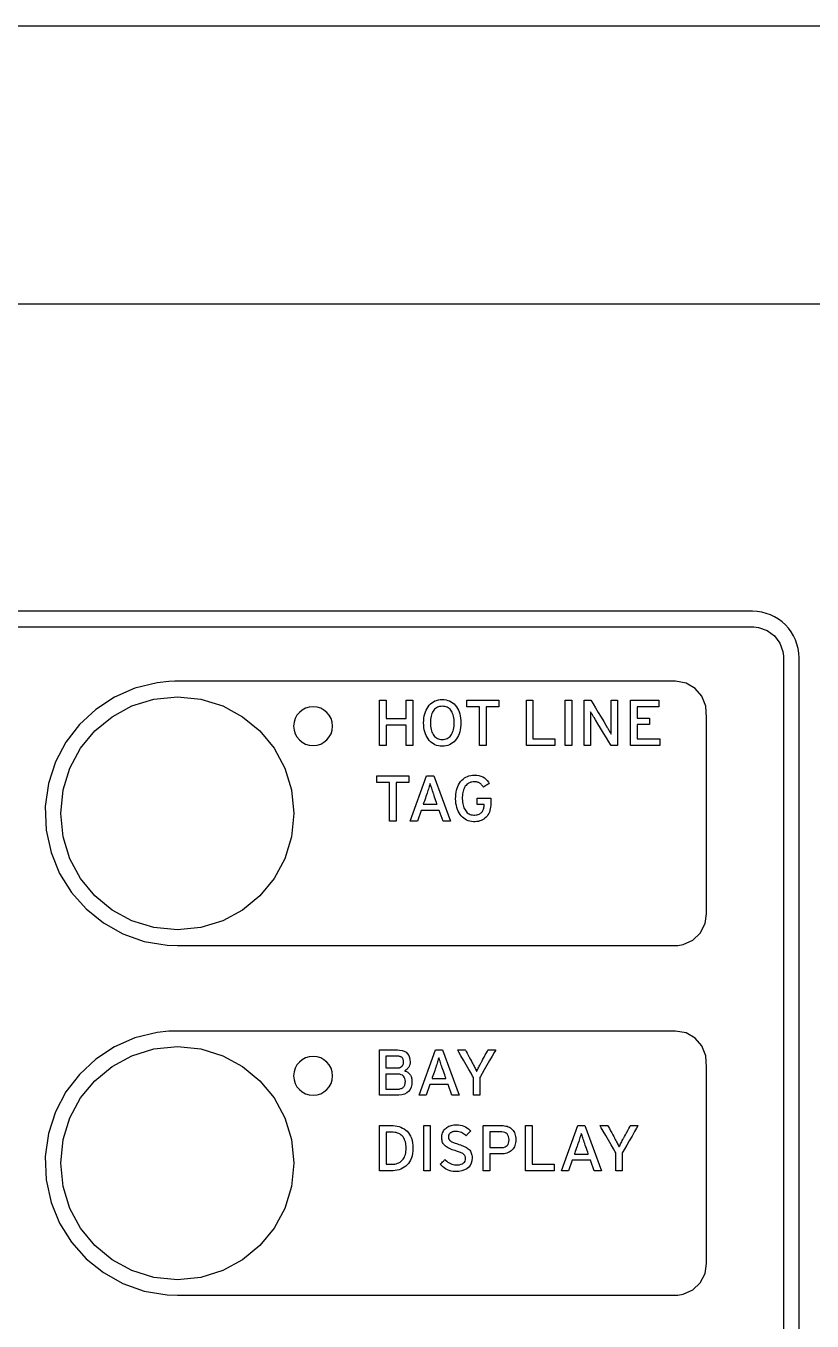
# Model space of a CAD drawing. Extents: x 1 to 47.7, y 0.2 to 33.4.
# Drawn here: x 16.41 to 18.432, y 12.667 to 16 of the extents above; entities that cross this region are included whole.
import ezdxf

# ---------------------------------------------------------------- set-up
doc = ezdxf.new("R2010")
doc.units = 0
doc.header["$MEASUREMENT"] = 0
for name, color, linetype in [('3_1__HORIZONTAL_RACK__H', 7, 'CONTINUOUS'), ('3_2__HORIZONTAL_PANEL__3', 7, 'CONTINUOUS'), ('6_0____DWG', 7, 'CONTINUOUS')]:
    doc.layers.add(name, color=color, linetype=linetype)

msp = doc.modelspace()

# ---------------------------------------------------------------- linework, layer by layer
at = {"layer": '3_1__HORIZONTAL_RACK__H'}
msp.add_lwpolyline([(18.4957, 15.2836), (18.4241, 15.2836), (18.3517, 15.2836), (18.2784, 15.2836), (18.2043, 15.2836), (18.1294, 15.2836), (18.0537, 15.2836), (17.9772, 15.2836), (17.8999, 15.2836), (17.8219, 15.2836), (17.7431, 15.2836), (17.6635, 15.2836), (17.5832, 15.2836), (17.5022, 15.2836), (17.4205, 15.2836), (17.3381, 15.2836), (17.255, 15.2836), (17.1713, 15.2836), (17.0869, 15.2836), (17.0018, 15.2836), (16.9161, 15.2836), (16.8298, 15.2836), (16.7429, 15.2836), (16.6554, 15.2836), (16.5673, 15.2836), (16.4786, 15.2836), (16.3894, 15.2836)], dxfattribs=at)
at = {"layer": '3_2__HORIZONTAL_PANEL__3'}
msp.add_lwpolyline([(16.3143, 16), (16.4182, 16), (16.5216, 16), (16.6244, 16), (16.7266, 16), (16.8283, 16), (16.9293, 16), (17.0298, 16), (17.1296, 16), (17.2288, 16), (17.3273, 16), (17.4252, 16), (17.5223, 16), (17.6188, 16), (17.7146, 16), (17.8096, 16), (17.9039, 16), (17.9974, 16), (18.0902, 16), (18.1822, 16), (18.2734, 16), (18.3638, 16), (18.4534, 16)], dxfattribs=at)
at = {"layer": '6_0____DWG'}
for points in [[(18.3981, 12.6361), (18.3981, 12.7988), (18.3981, 12.9602), (18.3981, 13.04), (18.3981, 13.119), (18.3981, 13.1971), (18.3981, 13.2741), (18.3981, 13.3498), (18.3981, 13.4241), (18.3981, 13.4967), (18.3981, 13.5677), (18.3981, 13.6367), (18.3981, 13.7036), (18.3981, 13.7683), (18.3981, 13.8307), (18.3981, 13.8904), (18.3981, 13.9475), (18.3981, 14.0018), (18.3981, 14.0277), (18.3981, 14.0529), (18.3981, 14.0774), (18.3981, 14.101), (18.3981, 14.1237), (18.3981, 14.1456), (18.3981, 14.1667), (18.3981, 14.1868), (18.3981, 14.206), (18.3981, 14.2243), (18.3981, 14.2417), (18.3981, 14.258), (18.3981, 14.2734), (18.3981, 14.2877), (18.3981, 14.3011), (18.3981, 14.3133), (18.3981, 14.3245), (18.3981, 14.3346), (18.3981, 14.3436), (18.3981, 14.3515), (18.3981, 14.3582), (18.3981, 14.3637), (18.3981, 14.368), (18.3981, 14.3711), (18.3981, 14.373), (18.3981, 14.3736), (18.3975, 14.3859), (18.3957, 14.3978), (18.3927, 14.4093), (18.3887, 14.4203), (18.3836, 14.4308), (18.3776, 14.4407), (18.3707, 14.4499), (18.3629, 14.4585), (18.3544, 14.4662), (18.3451, 14.4731), (18.3353, 14.4792), (18.3248, 14.4842), (18.3137, 14.4883), (18.3023, 14.4912), (18.2904, 14.493), (18.2781, 14.4937), (18.2781, 14.4937), (18.2775, 14.4937), (18.2759, 14.4937), (18.2731, 14.4937), (18.2692, 14.4937), (18.2643, 14.4937), (18.2583, 14.4937), (18.2512, 14.4937), (18.243, 14.4937), (18.2338, 14.4937), (18.2236, 14.4937), (18.2123, 14.4937), (18.2, 14.4937), (18.1867, 14.4937), (18.1724, 14.4937), (18.1571, 14.4937), (18.1408, 14.4937), (18.1235, 14.4937), (18.1052, 14.4937), (18.086, 14.4937), (18.0658, 14.4937), (18.0447, 14.4937), (18.0227, 14.4937), (17.9997, 14.4937), (17.9758, 14.4937), (17.951, 14.4937), (17.9253, 14.4937), (17.8987, 14.4937), (17.8712, 14.4937), (17.8428, 14.4937), (17.8136, 14.4937), (17.7835, 14.4937), (17.7526, 14.4937), (17.7208, 14.4937), (17.6882, 14.4937), (17.6548, 14.4937), (17.6206, 14.4937), (17.5855, 14.4937), (17.5497, 14.4937), (17.5131, 14.4937), (17.4757, 14.4937), (17.4375, 14.4937), (17.3985, 14.4937), (17.3184, 14.4937), (17.2354, 14.4937), (17.1495, 14.4937), (17.0607, 14.4937), (16.9693, 14.4937), (16.8752, 14.4937), (16.7785, 14.4937), (16.6792, 14.4937), (16.5776, 14.4937), (16.4735, 14.4937), (16.3672, 14.4937)], [(16.1381, 14.4537), (16.6863, 14.4537), (16.9531, 14.4537), (17.0826, 14.4537), (17.2087, 14.4537), (17.3307, 14.4537), (17.4481, 14.4537), (17.5603, 14.4537), (17.6666, 14.4537), (17.7665, 14.4537), (17.8593, 14.4537), (17.9444, 14.4537), (18.0213, 14.4537), (18.0893, 14.4537), (18.1198, 14.4537), (18.1479, 14.4537), (18.1734, 14.4537), (18.1964, 14.4537), (18.2166, 14.4537), (18.2342, 14.4537), (18.2489, 14.4537), (18.2607, 14.4537), (18.2695, 14.4537), (18.2753, 14.4537), (18.2822, 14.4536), (18.2942, 14.452), (18.3162, 14.444), (18.3346, 14.4302), (18.3484, 14.4118), (18.3565, 14.3898), (18.358, 14.3778), (18.3581, 14.3711), (18.3581, 14.366), (18.3581, 14.3582), (18.3581, 14.3477), (18.3581, 14.3346), (18.3581, 14.3191), (18.3581, 14.3011), (18.3581, 14.258), (18.3581, 14.206), (18.3581, 14.1456), (18.3581, 14.0774), (18.3581, 14.0018), (18.3581, 13.9193), (18.3581, 13.8307), (18.3581, 13.7363), (18.3581, 13.6367), (18.3581, 13.5324), (18.3581, 13.4241), (18.3581, 13.3121), (18.3581, 13.1971), (18.3581, 12.9602), (18.3581, 12.4734)], [(17.3881, 14.1481), (17.3881, 14.2005), (17.336, 14.2005), (17.336, 14.1481), (17.3191, 14.1481), (17.3191, 14.2648), (17.336, 14.2648), (17.336, 14.2175), (17.3881, 14.2175), (17.3881, 14.2648), (17.405, 14.2648), (17.405, 14.1481), (17.3881, 14.1481)], [(17.5934, 14.2477), (17.5934, 14.1481), (17.5765, 14.1481), (17.5765, 14.2477), (17.5436, 14.2477), (17.5436, 14.2648), (17.6264, 14.2648), (17.6264, 14.2477), (17.5934, 14.2477)], [(17.6969, 14.1481), (17.6969, 14.2648), (17.7138, 14.2648), (17.7138, 14.1652), (17.7702, 14.1652), (17.7702, 14.1481), (17.6969, 14.1481)], [(17.7968, 14.1481), (17.7968, 14.2648), (17.8137, 14.2648), (17.8137, 14.1481), (17.7968, 14.1481)], [(17.9645, 14.1481), (17.9645, 14.2648), (18.0373, 14.2648), (18.0373, 14.2478), (17.9814, 14.2478), (17.9814, 14.2189), (18.0138, 14.2189), (18.0138, 14.2019), (17.9814, 14.2019), (17.9814, 14.1651), (18.0397, 14.1651), (18.0397, 14.1481), (17.9645, 14.1481)], [(17.3618, 14.0532), (17.3618, 13.9537), (17.3449, 13.9537), (17.3449, 14.0532), (17.312, 14.0532), (17.312, 14.0703), (17.3948, 14.0703), (17.3948, 14.0532), (17.3618, 14.0532)], [(17.4827, 13.9537), (17.4729, 13.9814), (17.4262, 13.9814), (17.4165, 13.9537), (17.3984, 13.9537), (17.4404, 14.0703), (17.4589, 14.0703), (17.5014, 13.9537), (17.4827, 13.9537)], [(17.5052, 13.2482), (17.4954, 13.2758), (17.4487, 13.2758), (17.439, 13.2482), (17.4208, 13.2482), (17.4628, 13.3648), (17.4814, 13.3648), (17.5239, 13.2482), (17.5052, 13.2482)], [(17.433, 13.0537), (17.433, 13.1703), (17.4499, 13.1703), (17.4499, 13.0537), (17.433, 13.0537)], [(17.6949, 13.0537), (17.6949, 13.1703), (17.7118, 13.1703), (17.7118, 13.0708), (17.7681, 13.0708), (17.7681, 13.0537), (17.6949, 13.0537)], [(17.8714, 13.0537), (17.8616, 13.0814), (17.8149, 13.0814), (17.8052, 13.0537), (17.7871, 13.0537), (17.829, 13.1703), (17.8476, 13.1703), (17.8901, 13.0537), (17.8714, 13.0537)]]:
    msp.add_lwpolyline(points, dxfattribs=at)
for points in [[(18.0801, 14.3136), (18.069, 14.3136), (18.0375, 14.3136), (17.988, 14.3136), (17.9231, 14.3136), (17.8452, 14.3136), (17.7569, 14.3136), (17.5592, 14.3136), (17.3499, 14.3136), (17.1493, 14.3136), (17.0585, 14.3136), (16.9774, 14.3136), (16.9085, 14.3136), (16.8544, 14.3136), (16.8174, 14.3136), (16.8002, 14.3136), (16.7927, 14.3135), (16.7775, 14.3129), (16.7476, 14.3096), (16.6904, 14.2957), (16.6374, 14.2725), (16.5895, 14.2409), (16.5477, 14.202), (16.5129, 14.1567), (16.486, 14.1058), (16.468, 14.0502), (16.4597, 13.991), (16.462, 13.9303), (16.4746, 13.8726), (16.4965, 13.8189), (16.5269, 13.7703), (16.5648, 13.7276), (16.6093, 13.6917), (16.6595, 13.6637), (16.7144, 13.6443), (16.7732, 13.6346), (16.7995, 13.6336), (16.8137, 13.6336), (16.848, 13.6336), (16.8998, 13.6336), (16.9668, 13.6336), (17.0463, 13.6336), (17.1358, 13.6336), (17.2329, 13.6336), (17.4397, 13.6336), (17.6465, 13.6336), (17.7436, 13.6336), (17.8332, 13.6336), (17.9127, 13.6336), (17.9796, 13.6336), (18.0315, 13.6336), (18.0657, 13.6336), (18.0799, 13.6336), (18.0863, 13.6338), (18.1001, 13.6361), (18.1248, 13.6472), (18.1442, 13.6657), (18.1565, 13.6898), (18.1601, 13.7151), (18.1601, 13.7244), (18.1601, 13.7415), (18.1601, 13.7948), (18.1601, 13.8668), (18.1601, 13.9492), (18.1601, 14.113), (18.1601, 14.1779), (18.1601, 14.2207), (18.1585, 14.2497), (18.1485, 14.275), (18.131, 14.2953), (18.1076, 14.3087), (18.0801, 14.3136)], [(16.7993, 13.6735), (16.7389, 13.6796), (16.6825, 13.6971), (16.6316, 13.7248), (16.5872, 13.7614), (16.5505, 13.8058), (16.5229, 13.8567), (16.5054, 13.9131), (16.4993, 13.9735), (16.5054, 14.034), (16.5229, 14.0903), (16.5505, 14.1413), (16.5872, 14.1857), (16.6316, 14.2223), (16.6825, 14.25), (16.7389, 14.2674), (16.7993, 14.2735), (16.8598, 14.2674), (16.9161, 14.25), (16.967, 14.2223), (17.0114, 14.1857), (17.048, 14.1413), (17.0757, 14.0903), (17.0932, 14.034), (17.0993, 13.9735), (17.0932, 13.9131), (17.0757, 13.8567), (17.048, 13.8058), (17.0114, 13.7614), (16.967, 13.7248), (16.9161, 13.6971), (16.8598, 13.6796)], [(17.5284, 14.2065), (17.5282, 14.2003), (17.5277, 14.1944), (17.5268, 14.1888), (17.5255, 14.1835), (17.5239, 14.1784), (17.522, 14.1737), (17.5197, 14.1693), (17.5171, 14.1652), (17.5141, 14.1614), (17.5108, 14.1579), (17.5073, 14.1549), (17.5035, 14.1523), (17.4994, 14.1502), (17.4951, 14.1486), (17.4905, 14.1474), (17.4856, 14.1466), (17.4805, 14.1463), (17.4754, 14.1466), (17.4706, 14.1474), (17.4661, 14.1486), (17.4618, 14.1502), (17.4578, 14.1523), (17.454, 14.1549), (17.4505, 14.1579), (17.4473, 14.1614), (17.4443, 14.1652), (17.4417, 14.1693), (17.4393, 14.1737), (17.4373, 14.1784), (17.4357, 14.1835), (17.4344, 14.1888), (17.4335, 14.1944), (17.433, 14.2003), (17.4327, 14.2065), (17.433, 14.2127), (17.4335, 14.2186), (17.4344, 14.2242), (17.4357, 14.2296), (17.4373, 14.2346), (17.4393, 14.2394), (17.4417, 14.2438), (17.4443, 14.248), (17.4473, 14.2518), (17.4505, 14.2552), (17.454, 14.2582), (17.4578, 14.2607), (17.4618, 14.2628), (17.4661, 14.2644), (17.4706, 14.2656), (17.4754, 14.2663), (17.4805, 14.2666), (17.4856, 14.2663), (17.4905, 14.2656), (17.4951, 14.2644), (17.4994, 14.2628), (17.5035, 14.2607), (17.5073, 14.2582), (17.5108, 14.2552), (17.5141, 14.2518), (17.5171, 14.248), (17.5197, 14.2438), (17.522, 14.2394), (17.5239, 14.2346), (17.5255, 14.2296), (17.5268, 14.2242), (17.5277, 14.2186), (17.5282, 14.2127)], [(17.1484, 14.1482), (17.1585, 14.1492), (17.1679, 14.1521), (17.1764, 14.1567), (17.1838, 14.1628), (17.1899, 14.1702), (17.1945, 14.1787), (17.1974, 14.1881), (17.1984, 14.1982), (17.1974, 14.2082), (17.1945, 14.2176), (17.1899, 14.2261), (17.1838, 14.2335), (17.1764, 14.2396), (17.1679, 14.2442), (17.1585, 14.2471), (17.1484, 14.2481), (17.1384, 14.2471), (17.129, 14.2442), (17.1205, 14.2396), (17.1131, 14.2335), (17.107, 14.2261), (17.1023, 14.2176), (17.0994, 14.2082), (17.0984, 14.1982), (17.0994, 14.1881), (17.1023, 14.1787), (17.107, 14.1702), (17.1131, 14.1628), (17.1205, 14.1567), (17.129, 14.1521), (17.1384, 14.1492)], [(17.5112, 14.2065), (17.5111, 14.2111), (17.5108, 14.2154), (17.5102, 14.2195), (17.5095, 14.2234), (17.5085, 14.227), (17.5073, 14.2304), (17.5059, 14.2336), (17.5043, 14.2365), (17.5025, 14.2392), (17.5005, 14.2415), (17.4982, 14.2435), (17.4958, 14.2452), (17.4931, 14.2466), (17.4903, 14.2477), (17.4872, 14.2485), (17.484, 14.249), (17.4805, 14.2492), (17.4771, 14.249), (17.4739, 14.2485), (17.4709, 14.2477), (17.4681, 14.2466), (17.4655, 14.2452), (17.4631, 14.2435), (17.4608, 14.2415), (17.4588, 14.2392), (17.457, 14.2365), (17.4553, 14.2336), (17.4539, 14.2304), (17.4527, 14.227), (17.4517, 14.2234), (17.4509, 14.2195), (17.4504, 14.2154), (17.4501, 14.2111), (17.45, 14.2065), (17.4501, 14.202), (17.4504, 14.1977), (17.4509, 14.1936), (17.4517, 14.1898), (17.4527, 14.1862), (17.4539, 14.1828), (17.4553, 14.1797), (17.457, 14.1768), (17.4588, 14.1741), (17.4608, 14.1716), (17.4631, 14.1695), (17.4655, 14.1677), (17.4681, 14.1663), (17.4709, 14.1651), (17.4739, 14.1643), (17.4771, 14.1638), (17.4805, 14.1637), (17.484, 14.1638), (17.4872, 14.1643), (17.4903, 14.1651), (17.4931, 14.1663), (17.4958, 14.1677), (17.4982, 14.1695), (17.5005, 14.1716), (17.5025, 14.1741), (17.5043, 14.1768), (17.5059, 14.1797), (17.5073, 14.1828), (17.5085, 14.1862), (17.5095, 14.1898), (17.5102, 14.1936), (17.5108, 14.1977), (17.5111, 14.202)], [(17.9152, 14.1481), (17.9136, 14.1508), (17.9092, 14.1579), (17.9029, 14.1682), (17.8955, 14.1802), (17.8878, 14.1927), (17.8806, 14.2044), (17.8747, 14.2139), (17.8711, 14.2199), (17.8699, 14.2218), (17.8688, 14.2236), (17.8677, 14.2254), (17.8667, 14.2271), (17.8657, 14.2288), (17.8648, 14.2304), (17.8638, 14.232), (17.863, 14.2335), (17.8621, 14.235), (17.8617, 14.234), (17.8618, 14.2312), (17.8618, 14.2283), (17.8618, 14.2254), (17.8618, 14.2223), (17.8618, 14.2191), (17.8618, 14.2159), (17.8619, 14.2125), (17.8619, 14.2091), (17.8619, 14.207), (17.8619, 14.2015), (17.8619, 14.1934), (17.8619, 14.1835), (17.8619, 14.1732), (17.8619, 14.1634), (17.8619, 14.1552), (17.8619, 14.1498), (17.8619, 14.1481), (17.8611, 14.1481), (17.8594, 14.1481), (17.857, 14.1481), (17.8543, 14.1481), (17.8515, 14.1481), (17.8489, 14.1481), (17.8469, 14.1481), (17.8457, 14.1481), (17.8455, 14.149), (17.8455, 14.1565), (17.8455, 14.1703), (17.8455, 14.1881), (17.8455, 14.2079), (17.8455, 14.2275), (17.8455, 14.2449), (17.8455, 14.2579), (17.8455, 14.2644), (17.8458, 14.2648), (17.8472, 14.2648), (17.8495, 14.2648), (17.8522, 14.2648), (17.8552, 14.2648), (17.858, 14.2648), (17.8604, 14.2648), (17.8621, 14.2648), (17.8628, 14.2648), (17.8643, 14.2622), (17.8685, 14.2552), (17.8745, 14.2453), (17.8816, 14.2335), (17.8889, 14.2213), (17.8958, 14.21), (17.9014, 14.2008), (17.9049, 14.1949), (17.9061, 14.1929), (17.9073, 14.1908), (17.9085, 14.1887), (17.9097, 14.1867), (17.9108, 14.1847), (17.9119, 14.1829), (17.9129, 14.1811), (17.9138, 14.1794), (17.9147, 14.1777), (17.9151, 14.1787), (17.915, 14.1815), (17.915, 14.1845), (17.915, 14.1876), (17.9149, 14.1907), (17.9149, 14.1939), (17.9149, 14.1972), (17.9149, 14.2006), (17.9149, 14.2041), (17.9149, 14.2062), (17.9149, 14.2116), (17.9149, 14.2197), (17.9149, 14.2295), (17.9149, 14.2398), (17.9149, 14.2496), (17.9149, 14.2577), (17.9149, 14.2631), (17.9149, 14.2648), (17.9157, 14.2648), (17.9174, 14.2648), (17.9198, 14.2648), (17.9225, 14.2648), (17.9253, 14.2648), (17.9279, 14.2648), (17.9299, 14.2648), (17.9311, 14.2648), (17.9313, 14.2639), (17.9313, 14.2564), (17.9313, 14.2426), (17.9313, 14.2248), (17.9313, 14.205), (17.9313, 14.1854), (17.9313, 14.168), (17.9313, 14.155), (17.9313, 14.1485), (17.931, 14.1481), (17.9297, 14.1481), (17.9276, 14.1481), (17.925, 14.1481), (17.9223, 14.1481), (17.9196, 14.1481), (17.9174, 14.1481), (17.9158, 14.1481)], [(17.6056, 13.9993), (17.6055, 13.9943), (17.605, 13.9896), (17.6042, 13.9851), (17.6031, 13.9809), (17.6017, 13.977), (17.6, 13.9734), (17.598, 13.97), (17.5957, 13.9668), (17.5932, 13.964), (17.5904, 13.9614), (17.5874, 13.9591), (17.5842, 13.9571), (17.5808, 13.9554), (17.5772, 13.9541), (17.5735, 13.953), (17.5695, 13.9523), (17.5654, 13.9519), (17.5608, 13.9519), (17.556, 13.9523), (17.5514, 13.9532), (17.5471, 13.9545), (17.543, 13.9562), (17.5392, 13.9584), (17.5357, 13.9609), (17.5323, 13.9639), (17.5293, 13.9673), (17.5264, 13.971), (17.5238, 13.975), (17.5216, 13.9792), (17.5196, 13.9837), (17.518, 13.9886), (17.5168, 13.9936), (17.5158, 13.999), (17.5152, 14.0047), (17.515, 14.0106), (17.5151, 14.0166), (17.5155, 14.0224), (17.5163, 14.0279), (17.5174, 14.0332), (17.5188, 14.0382), (17.5206, 14.0429), (17.5227, 14.0473), (17.5251, 14.0514), (17.5279, 14.0553), (17.5308, 14.0589), (17.534, 14.062), (17.5375, 14.0647), (17.5412, 14.067), (17.5451, 14.0688), (17.5493, 14.0703), (17.5538, 14.0713), (17.5585, 14.072), (17.5636, 14.0722), (17.5695, 14.0718), (17.575, 14.0708), (17.5801, 14.0693), (17.5848, 14.0673), (17.589, 14.0647), (17.5929, 14.0615), (17.5963, 14.0578), (17.5993, 14.0535), (17.601, 14.0504), (17.6002, 14.0498), (17.5985, 14.0487), (17.5963, 14.0473), (17.5939, 14.0458), (17.5914, 14.0442), (17.5891, 14.0427), (17.5874, 14.0416), (17.5864, 14.041), (17.5858, 14.0417), (17.5848, 14.0433), (17.5838, 14.0447), (17.5827, 14.046), (17.5817, 14.0473), (17.5806, 14.0485), (17.5794, 14.0495), (17.5783, 14.0505), (17.5771, 14.0514), (17.5758, 14.0521), (17.5745, 14.0527), (17.573, 14.0532), (17.5715, 14.0537), (17.57, 14.0541), (17.5683, 14.0544), (17.5666, 14.0546), (17.5647, 14.0547), (17.5629, 14.0548), (17.5597, 14.0546), (17.5566, 14.0542), (17.5537, 14.0535), (17.5509, 14.0525), (17.5483, 14.0512), (17.546, 14.0496), (17.5438, 14.0478), (17.5417, 14.0456), (17.5399, 14.0432), (17.5382, 14.0405), (17.5367, 14.0375), (17.5355, 14.0344), (17.5344, 14.031), (17.5336, 14.0274), (17.5329, 14.0235), (17.5325, 14.0195), (17.5322, 14.0152), (17.5322, 14.0108), (17.5323, 14.0065), (17.5327, 14.0024), (17.5333, 13.9985), (17.534, 13.9948), (17.535, 13.9914), (17.5362, 13.9882), (17.5376, 13.9851), (17.5391, 13.9823), (17.5409, 13.9797), (17.5429, 13.9774), (17.545, 13.9753), (17.5473, 13.9735), (17.5498, 13.9721), (17.5525, 13.9709), (17.5553, 13.9701), (17.5584, 13.9695), (17.5616, 13.9692), (17.5647, 13.9693), (17.5676, 13.9696), (17.5703, 13.9701), (17.5728, 13.9707), (17.5751, 13.9716), (17.5772, 13.9727), (17.5791, 13.9739), (17.5809, 13.9754), (17.5824, 13.9771), (17.5837, 13.9788), (17.5848, 13.9807), (17.5857, 13.9826), (17.5866, 13.9846), (17.5872, 13.9867), (17.5878, 13.9888), (17.5881, 13.991), (17.5884, 13.9933), (17.5884, 13.9955), (17.5884, 13.9955), (17.5884, 13.9956), (17.5884, 13.9957), (17.5884, 13.9957), (17.5884, 13.9958), (17.5884, 13.9959), (17.5884, 13.996), (17.5884, 13.996), (17.5884, 13.996), (17.5874, 13.996), (17.5855, 13.996), (17.5828, 13.996), (17.5797, 13.996), (17.5766, 13.996), (17.5738, 13.996), (17.5715, 13.996), (17.5702, 13.996), (17.57, 13.9961), (17.57, 13.9972), (17.57, 13.9991), (17.57, 14.0017), (17.57, 14.0045), (17.57, 14.0073), (17.57, 14.0098), (17.57, 14.0117), (17.57, 14.0127), (17.5705, 14.0128), (17.5731, 14.0128), (17.5775, 14.0128), (17.5831, 14.0128), (17.5891, 14.0128), (17.595, 14.0128), (17.6001, 14.0128), (17.6039, 14.0128), (17.6056, 14.0128), (17.6056, 14.0125), (17.6056, 14.0113), (17.6056, 14.0095), (17.6056, 14.0074), (17.6056, 14.0051), (17.6056, 14.0029), (17.6056, 14.0011), (17.6056, 13.9998)], [(17.4582, 14.0238), (17.4569, 14.0277), (17.4557, 14.0314), (17.4545, 14.0349), (17.4534, 14.0382), (17.4523, 14.0415), (17.4514, 14.0445), (17.4504, 14.0474), (17.4496, 14.0502), (17.4488, 14.0486), (17.448, 14.0457), (17.4471, 14.0428), (17.4461, 14.0396), (17.445, 14.0363), (17.4439, 14.0328), (17.4427, 14.0291), (17.4414, 14.0253), (17.4407, 14.0233), (17.4399, 14.021), (17.4387, 14.0173), (17.4371, 14.0128), (17.4354, 14.0079), (17.4338, 14.0033), (17.4325, 13.9996), (17.4317, 13.9974), (17.4318, 13.997), (17.4344, 13.997), (17.439, 13.997), (17.445, 13.997), (17.4515, 13.997), (17.4578, 13.997), (17.4631, 13.997), (17.4666, 13.997), (17.4675, 13.997), (17.467, 13.9985), (17.4659, 14.0017), (17.4644, 14.0061), (17.4627, 14.0109), (17.461, 14.0157), (17.4596, 14.0198), (17.4586, 14.0227)], [(18.0801, 13.4135), (18.069, 13.4135), (18.0375, 13.4135), (17.988, 13.4135), (17.9231, 13.4135), (17.8452, 13.4135), (17.7569, 13.4135), (17.5592, 13.4135), (17.3499, 13.4135), (17.1493, 13.4135), (17.0585, 13.4135), (16.9774, 13.4135), (16.9085, 13.4135), (16.8544, 13.4135), (16.8174, 13.4135), (16.8002, 13.4135), (16.7927, 13.4135), (16.7775, 13.4129), (16.7476, 13.4096), (16.6904, 13.3957), (16.6374, 13.3724), (16.5895, 13.3409), (16.5477, 13.302), (16.5129, 13.2567), (16.486, 13.2058), (16.468, 13.1502), (16.4597, 13.091), (16.462, 13.0303), (16.4746, 12.9725), (16.4965, 12.9189), (16.5269, 12.8703), (16.5648, 12.8275), (16.6093, 12.7917), (16.6595, 12.7636), (16.7144, 12.7443), (16.7732, 12.7346), (16.7995, 12.7336), (16.8137, 12.7336), (16.848, 12.7336), (16.8998, 12.7336), (16.9668, 12.7336), (17.0463, 12.7336), (17.1358, 12.7336), (17.2329, 12.7336), (17.4397, 12.7336), (17.6465, 12.7336), (17.7436, 12.7336), (17.8332, 12.7336), (17.9127, 12.7336), (17.9796, 12.7336), (18.0315, 12.7336), (18.0657, 12.7336), (18.0799, 12.7336), (18.0863, 12.7338), (18.1001, 12.7361), (18.1248, 12.7472), (18.1442, 12.7657), (18.1565, 12.7898), (18.1601, 12.815), (18.1601, 12.8244), (18.1601, 12.8415), (18.1601, 12.8948), (18.1601, 12.9668), (18.1601, 13.0492), (18.1601, 13.2129), (18.1601, 13.2779), (18.1601, 13.3207), (18.1585, 13.3497), (18.1485, 13.375), (18.131, 13.3953), (18.1076, 13.4087), (18.0801, 13.4135)], [(16.7993, 12.7735), (16.7389, 12.7796), (16.6825, 12.7971), (16.6316, 12.8248), (16.5872, 12.8614), (16.5505, 12.9058), (16.5229, 12.9568), (16.5054, 13.0131), (16.4993, 13.0735), (16.5054, 13.134), (16.5229, 13.1903), (16.5505, 13.2413), (16.5872, 13.2857), (16.6316, 13.3223), (16.6825, 13.35), (16.7389, 13.3674), (16.7993, 13.3735), (16.8598, 13.3674), (16.9161, 13.35), (16.967, 13.3223), (17.0114, 13.2857), (17.048, 13.2413), (17.0757, 13.1903), (17.0932, 13.134), (17.0993, 13.0735), (17.0932, 13.0131), (17.0757, 12.9568), (17.048, 12.9058), (17.0114, 12.8614), (16.967, 12.8248), (16.9161, 12.7971), (16.8598, 12.7796)], [(17.1484, 13.2482), (17.1585, 13.2492), (17.1679, 13.2521), (17.1764, 13.2567), (17.1838, 13.2628), (17.1899, 13.2702), (17.1945, 13.2787), (17.1974, 13.2881), (17.1984, 13.2982), (17.1974, 13.3083), (17.1945, 13.3176), (17.1899, 13.3261), (17.1838, 13.3335), (17.1764, 13.3396), (17.1679, 13.3442), (17.1585, 13.3472), (17.1484, 13.3482), (17.1384, 13.3472), (17.129, 13.3442), (17.1205, 13.3396), (17.1131, 13.3335), (17.107, 13.3261), (17.1023, 13.3176), (17.0994, 13.3083), (17.0984, 13.2982), (17.0994, 13.2881), (17.1023, 13.2787), (17.107, 13.2702), (17.1131, 13.2628), (17.1205, 13.2567), (17.129, 13.2521), (17.1384, 13.2492)], [(17.4026, 13.2839), (17.402, 13.276), (17.4004, 13.2692), (17.3977, 13.2632), (17.394, 13.2583), (17.3892, 13.2543), (17.3834, 13.2513), (17.3766, 13.2493), (17.3688, 13.2483), (17.3636, 13.2482), (17.3606, 13.2482), (17.3551, 13.2482), (17.348, 13.2482), (17.3402, 13.2482), (17.3326, 13.2482), (17.326, 13.2482), (17.3212, 13.2482), (17.3192, 13.2482), (17.3191, 13.2517), (17.3191, 13.2627), (17.3191, 13.2791), (17.3191, 13.2985), (17.3191, 13.3189), (17.3191, 13.3378), (17.3191, 13.3532), (17.3191, 13.3628), (17.3193, 13.3648), (17.3222, 13.3648), (17.3276, 13.3648), (17.3348, 13.3648), (17.3428, 13.3648), (17.3508, 13.3648), (17.3578, 13.3648), (17.363, 13.3648), (17.3655, 13.3648), (17.371, 13.3645), (17.3774, 13.3634), (17.3828, 13.3615), (17.3875, 13.3588), (17.3913, 13.3552), (17.3942, 13.3509), (17.3963, 13.3457), (17.3976, 13.3397), (17.398, 13.334), (17.3979, 13.3321), (17.3977, 13.3302), (17.3974, 13.3283), (17.397, 13.3266), (17.3965, 13.3249), (17.3958, 13.3234), (17.3951, 13.3219), (17.3943, 13.3204), (17.3933, 13.3191), (17.3923, 13.3179), (17.3913, 13.3167), (17.3901, 13.3156), (17.3889, 13.3145), (17.3876, 13.3135), (17.3863, 13.3126), (17.3849, 13.3118), (17.3838, 13.3111), (17.3854, 13.3106), (17.387, 13.31), (17.3886, 13.3093), (17.3902, 13.3084), (17.3917, 13.3074), (17.3932, 13.3062), (17.3946, 13.3049), (17.396, 13.3035), (17.3974, 13.3019), (17.3986, 13.3002), (17.3996, 13.2983), (17.4005, 13.2963), (17.4013, 13.2941), (17.4018, 13.2918), (17.4023, 13.2893), (17.4025, 13.2867)], [(17.3811, 13.3335), (17.381, 13.335), (17.3809, 13.3365), (17.3806, 13.3379), (17.3803, 13.3392), (17.3799, 13.3405), (17.3794, 13.3417), (17.3788, 13.3429), (17.3781, 13.344), (17.3772, 13.345), (17.3762, 13.3459), (17.375, 13.3466), (17.3737, 13.3473), (17.3723, 13.3478), (17.3708, 13.3482), (17.3691, 13.3485), (17.3673, 13.3487), (17.3654, 13.3488), (17.3642, 13.3488), (17.3611, 13.3488), (17.3567, 13.3488), (17.3516, 13.3488), (17.3462, 13.3488), (17.3414, 13.3488), (17.3376, 13.3488), (17.3354, 13.3488), (17.3351, 13.3485), (17.3351, 13.3463), (17.3351, 13.3425), (17.3351, 13.3377), (17.3351, 13.3324), (17.3351, 13.3273), (17.3351, 13.3229), (17.3351, 13.3198), (17.3351, 13.3186), (17.3362, 13.3186), (17.3393, 13.3186), (17.3437, 13.3186), (17.3489, 13.3186), (17.3542, 13.3186), (17.3591, 13.3186), (17.3629, 13.3186), (17.3651, 13.3186), (17.3659, 13.3186), (17.3669, 13.3187), (17.3678, 13.3187), (17.3687, 13.3189), (17.3696, 13.319), (17.3704, 13.3192), (17.3712, 13.3194), (17.3719, 13.3197), (17.3726, 13.32), (17.3733, 13.3203), (17.3739, 13.3207), (17.3746, 13.321), (17.3752, 13.3214), (17.3757, 13.3218), (17.3763, 13.3222), (17.3768, 13.3226), (17.3773, 13.3231), (17.3779, 13.3238), (17.3786, 13.3249), (17.3793, 13.3259), (17.3798, 13.3271), (17.3803, 13.3283), (17.3806, 13.3295), (17.3809, 13.3308), (17.381, 13.3321)], [(17.4807, 13.3183), (17.4794, 13.3221), (17.4781, 13.3258), (17.477, 13.3293), (17.4758, 13.3327), (17.4748, 13.3359), (17.4738, 13.339), (17.4729, 13.3419), (17.472, 13.3446), (17.4713, 13.343), (17.4704, 13.3402), (17.4695, 13.3372), (17.4685, 13.3341), (17.4675, 13.3307), (17.4663, 13.3272), (17.4651, 13.3236), (17.4639, 13.3197), (17.4632, 13.3177), (17.4624, 13.3155), (17.4611, 13.3118), (17.4595, 13.3072), (17.4578, 13.3024), (17.4563, 13.2978), (17.455, 13.2941), (17.4542, 13.2919), (17.4543, 13.2914), (17.4568, 13.2914), (17.4615, 13.2914), (17.4675, 13.2914), (17.474, 13.2914), (17.4803, 13.2914), (17.4856, 13.2914), (17.4891, 13.2914), (17.49, 13.2915), (17.4895, 13.293), (17.4884, 13.2962), (17.4869, 13.3005), (17.4852, 13.3054), (17.4835, 13.3101), (17.4821, 13.3143), (17.481, 13.3172)], [(17.5774, 13.2942), (17.5774, 13.2925), (17.5774, 13.288), (17.5774, 13.2814), (17.5774, 13.2737), (17.5774, 13.2658), (17.5774, 13.2584), (17.5774, 13.2525), (17.5774, 13.2489), (17.5773, 13.2482), (17.5763, 13.2482), (17.5743, 13.2482), (17.5717, 13.2482), (17.5688, 13.2482), (17.5659, 13.2482), (17.5634, 13.2482), (17.5615, 13.2482), (17.5606, 13.2482), (17.5605, 13.2491), (17.5605, 13.253), (17.5605, 13.2591), (17.5605, 13.2665), (17.5605, 13.2745), (17.5605, 13.2821), (17.5605, 13.2885), (17.5605, 13.2929), (17.5605, 13.2943), (17.5587, 13.2974), (17.5545, 13.3047), (17.5487, 13.3149), (17.5419, 13.3268), (17.5349, 13.3389), (17.5285, 13.35), (17.5234, 13.3588), (17.5205, 13.364), (17.5202, 13.3648), (17.5215, 13.3648), (17.5239, 13.3648), (17.527, 13.3648), (17.5304, 13.3648), (17.5338, 13.3648), (17.5367, 13.3648), (17.5388, 13.3648), (17.5398, 13.3648), (17.5403, 13.364), (17.5419, 13.3611), (17.5443, 13.3567), (17.5471, 13.3515), (17.5502, 13.3459), (17.553, 13.3406), (17.5554, 13.3363), (17.557, 13.3334), (17.5577, 13.332), (17.5594, 13.3289), (17.5609, 13.326), (17.5624, 13.3231), (17.5638, 13.3203), (17.5651, 13.3177), (17.5663, 13.3152), (17.5675, 13.3128), (17.5686, 13.3105), (17.5696, 13.3106), (17.5707, 13.3129), (17.5718, 13.3153), (17.5731, 13.3178), (17.5744, 13.3204), (17.5758, 13.3231), (17.5773, 13.326), (17.5788, 13.329), (17.5805, 13.3322), (17.5812, 13.3334), (17.5829, 13.3365), (17.5853, 13.341), (17.5883, 13.3463), (17.5913, 13.3519), (17.5942, 13.3571), (17.5965, 13.3614), (17.598, 13.3641), (17.5984, 13.3648), (17.5995, 13.3648), (17.6017, 13.3648), (17.6047, 13.3648), (17.608, 13.3648), (17.6113, 13.3648), (17.6143, 13.3648), (17.6166, 13.3648), (17.6178, 13.3648), (17.6173, 13.3637), (17.6141, 13.3581), (17.6089, 13.3491), (17.6024, 13.3378), (17.5954, 13.3256), (17.5887, 13.3139), (17.5829, 13.3038), (17.5789, 13.2969)], [(17.3857, 13.2834), (17.3853, 13.2877), (17.3844, 13.2915), (17.383, 13.2947), (17.3809, 13.2974), (17.3783, 13.2996), (17.3752, 13.3012), (17.3715, 13.3023), (17.3672, 13.3028), (17.3651, 13.3028), (17.3625, 13.3028), (17.3583, 13.3028), (17.3531, 13.3028), (17.3476, 13.3028), (17.3425, 13.3028), (17.3382, 13.3028), (17.3356, 13.3028), (17.3351, 13.3027), (17.3351, 13.3002), (17.3351, 13.2954), (17.3351, 13.2892), (17.3351, 13.2823), (17.3351, 13.2755), (17.3351, 13.2697), (17.3351, 13.2656), (17.3351, 13.2641), (17.3363, 13.2641), (17.3394, 13.2641), (17.344, 13.2641), (17.3492, 13.2641), (17.3546, 13.2641), (17.3595, 13.2641), (17.3632, 13.2641), (17.3651, 13.2641), (17.367, 13.2641), (17.3695, 13.2643), (17.3718, 13.2647), (17.3739, 13.2652), (17.3758, 13.2658), (17.3775, 13.2666), (17.3791, 13.2676), (17.3804, 13.2687), (17.3816, 13.27), (17.3825, 13.2713), (17.3834, 13.2728), (17.3841, 13.2743), (17.3847, 13.2759), (17.3851, 13.2777), (17.3854, 13.2795), (17.3856, 13.2814)], [(17.405, 13.112), (17.4047, 13.105), (17.4039, 13.0985), (17.4028, 13.0924), (17.4011, 13.0868), (17.3991, 13.0816), (17.3966, 13.077), (17.3936, 13.0728), (17.3903, 13.069), (17.3865, 13.0657), (17.3825, 13.0629), (17.3783, 13.0604), (17.374, 13.0583), (17.3694, 13.0566), (17.3646, 13.0553), (17.3597, 13.0544), (17.3545, 13.0539), (17.3499, 13.0537), (17.3484, 13.0537), (17.345, 13.0537), (17.3403, 13.0537), (17.3349, 13.0537), (17.3295, 13.0537), (17.3247, 13.0537), (17.3211, 13.0537), (17.3192, 13.0537), (17.3191, 13.0561), (17.3191, 13.0662), (17.3191, 13.0822), (17.3191, 13.1017), (17.3191, 13.1223), (17.3191, 13.1418), (17.3191, 13.1578), (17.3191, 13.168), (17.3192, 13.1703), (17.3211, 13.1703), (17.3247, 13.1703), (17.3295, 13.1703), (17.3349, 13.1703), (17.3403, 13.1703), (17.345, 13.1703), (17.3484, 13.1703), (17.3499, 13.1703), (17.3546, 13.1702), (17.3598, 13.1698), (17.3649, 13.1689), (17.3697, 13.1676), (17.3743, 13.166), (17.3787, 13.1639), (17.3829, 13.1615), (17.3868, 13.1587), (17.3905, 13.1554), (17.3939, 13.1517), (17.3967, 13.1474), (17.3992, 13.1427), (17.4012, 13.1375), (17.4028, 13.1319), (17.404, 13.1257), (17.4047, 13.1191)], [(17.5574, 13.0872), (17.5569, 13.0798), (17.5553, 13.0733), (17.5527, 13.0677), (17.5489, 13.0629), (17.5441, 13.059), (17.5381, 13.0559), (17.5311, 13.0537), (17.5229, 13.0523), (17.5145, 13.0519), (17.5089, 13.0523), (17.5036, 13.0532), (17.4986, 13.0546), (17.4938, 13.0564), (17.4893, 13.0587), (17.4851, 13.0614), (17.4812, 13.0646), (17.4775, 13.0682), (17.4754, 13.0708), (17.4762, 13.0715), (17.4775, 13.0729), (17.4793, 13.0747), (17.4814, 13.0767), (17.4834, 13.0787), (17.4852, 13.0805), (17.4866, 13.0819), (17.4874, 13.0827), (17.4891, 13.0811), (17.4921, 13.0783), (17.4951, 13.0759), (17.4983, 13.0739), (17.5016, 13.0722), (17.505, 13.0709), (17.5086, 13.0699), (17.5122, 13.0692), (17.516, 13.0689), (17.5208, 13.069), (17.5253, 13.0696), (17.5293, 13.0706), (17.5326, 13.072), (17.5354, 13.0739), (17.5375, 13.0762), (17.5391, 13.079), (17.54, 13.0821), (17.5403, 13.0858), (17.5403, 13.0874), (17.5401, 13.0888), (17.5397, 13.0902), (17.5392, 13.0915), (17.5386, 13.0927), (17.5378, 13.0939), (17.5369, 13.095), (17.5358, 13.0961), (17.5346, 13.0971), (17.5331, 13.0981), (17.5315, 13.0991), (17.5296, 13.1), (17.5275, 13.101), (17.5251, 13.1019), (17.5226, 13.1029), (17.5198, 13.1038), (17.5169, 13.1047), (17.5134, 13.1057), (17.5096, 13.1069), (17.506, 13.1081), (17.5026, 13.1094), (17.4995, 13.1108), (17.4966, 13.1122), (17.4939, 13.1137), (17.4915, 13.1152), (17.4893, 13.1168), (17.4873, 13.1185), (17.4855, 13.1203), (17.4839, 13.1223), (17.4826, 13.1245), (17.4815, 13.127), (17.4807, 13.1296), (17.48, 13.1324), (17.4796, 13.1355), (17.4795, 13.1387), (17.4795, 13.1421), (17.4799, 13.1454), (17.4806, 13.1485), (17.4815, 13.1514), (17.4827, 13.1542), (17.4841, 13.1568), (17.4859, 13.1592), (17.4879, 13.1615), (17.4902, 13.1635), (17.4926, 13.1654), (17.4951, 13.1669), (17.4978, 13.1683), (17.5007, 13.1695), (17.5037, 13.1705), (17.5068, 13.1712), (17.5101, 13.1717), (17.5135, 13.1721), (17.5172, 13.1722), (17.5222, 13.1719), (17.5269, 13.1712), (17.5315, 13.1702), (17.5359, 13.1687), (17.54, 13.1668), (17.544, 13.1646), (17.5477, 13.1619), (17.5513, 13.1588), (17.5537, 13.1563), (17.553, 13.1556), (17.5517, 13.1543), (17.5499, 13.1525), (17.5479, 13.1504), (17.5459, 13.1483), (17.5441, 13.1464), (17.5427, 13.1449), (17.5418, 13.1441), (17.5406, 13.1451), (17.5381, 13.1474), (17.5355, 13.1493), (17.5327, 13.151), (17.5298, 13.1524), (17.5267, 13.1535), (17.5235, 13.1543), (17.5201, 13.1549), (17.5166, 13.1551), (17.5139, 13.1551), (17.5118, 13.1549), (17.5099, 13.1547), (17.5081, 13.1543), (17.5064, 13.1539), (17.5049, 13.1533), (17.5035, 13.1527), (17.5023, 13.1519), (17.5012, 13.1511), (17.5002, 13.1501), (17.4993, 13.1491), (17.4986, 13.148), (17.4979, 13.1469), (17.4974, 13.1458), (17.497, 13.1445), (17.4967, 13.1433), (17.4966, 13.1419), (17.4965, 13.1406), (17.4965, 13.1399), (17.4966, 13.1392), (17.4966, 13.1386), (17.4968, 13.138), (17.4969, 13.1374), (17.497, 13.1368), (17.4972, 13.1363), (17.4974, 13.1358), (17.4977, 13.1353), (17.498, 13.1347), (17.4983, 13.1342), (17.4987, 13.1336), (17.4991, 13.1331), (17.4996, 13.1326), (17.5001, 13.132), (17.5007, 13.1315), (17.5013, 13.131), (17.5022, 13.1303), (17.5036, 13.1294), (17.5053, 13.1285), (17.5072, 13.1276), (17.5093, 13.1266), (17.5116, 13.1257), (17.5142, 13.1247), (17.517, 13.1238), (17.52, 13.1228), (17.5235, 13.1217), (17.5272, 13.1205), (17.5306, 13.1193), (17.5339, 13.118), (17.5369, 13.1166), (17.5398, 13.1151), (17.5425, 13.1136), (17.545, 13.112), (17.5473, 13.1103), (17.5494, 13.1086), (17.5512, 13.1066), (17.5528, 13.1044), (17.5542, 13.1021), (17.5553, 13.0995), (17.5562, 13.0967), (17.5568, 13.0937), (17.5572, 13.0906)], [(17.6696, 13.1338), (17.6694, 13.1297), (17.669, 13.1259), (17.6683, 13.1223), (17.6672, 13.1189), (17.666, 13.1158), (17.6644, 13.1129), (17.6626, 13.1102), (17.6604, 13.1078), (17.6581, 13.1056), (17.6555, 13.1036), (17.6528, 13.1019), (17.6499, 13.1005), (17.6468, 13.0993), (17.6435, 13.0984), (17.6401, 13.0977), (17.6364, 13.0973), (17.6326, 13.0972), (17.6313, 13.0972), (17.6285, 13.0972), (17.6244, 13.0972), (17.6194, 13.0972), (17.6143, 13.0972), (17.6095, 13.0972), (17.6056, 13.0972), (17.6031, 13.0972), (17.6026, 13.097), (17.6026, 13.0943), (17.6026, 13.0892), (17.6026, 13.0825), (17.6026, 13.075), (17.6026, 13.0676), (17.6026, 13.061), (17.6026, 13.0561), (17.6026, 13.0538), (17.6022, 13.0537), (17.6008, 13.0537), (17.5985, 13.0537), (17.5958, 13.0537), (17.5929, 13.0537), (17.5902, 13.0537), (17.5879, 13.0537), (17.5864, 13.0537), (17.5861, 13.0539), (17.5861, 13.0602), (17.5861, 13.0732), (17.5861, 13.0909), (17.5861, 13.1109), (17.5861, 13.131), (17.5861, 13.149), (17.5861, 13.1627), (17.5861, 13.1698), (17.5869, 13.1703), (17.5907, 13.1703), (17.597, 13.1703), (17.6047, 13.1703), (17.6129, 13.1703), (17.6208, 13.1703), (17.6274, 13.1703), (17.6319, 13.1703), (17.6337, 13.1703), (17.6374, 13.1702), (17.6408, 13.1698), (17.6441, 13.1691), (17.6473, 13.1683), (17.6503, 13.1671), (17.6531, 13.1658), (17.6558, 13.1641), (17.6582, 13.1623), (17.6606, 13.1601), (17.6627, 13.1577), (17.6645, 13.1551), (17.666, 13.1521), (17.6673, 13.149), (17.6683, 13.1456), (17.669, 13.1419), (17.6694, 13.138)], [(17.9436, 13.0998), (17.9436, 13.0981), (17.9436, 13.0935), (17.9436, 13.087), (17.9436, 13.0793), (17.9436, 13.0713), (17.9436, 13.064), (17.9436, 13.058), (17.9436, 13.0544), (17.9435, 13.0537), (17.9425, 13.0537), (17.9405, 13.0537), (17.9379, 13.0537), (17.935, 13.0537), (17.9322, 13.0537), (17.9296, 13.0537), (17.9277, 13.0537), (17.9268, 13.0537), (17.9267, 13.0546), (17.9267, 13.0585), (17.9267, 13.0646), (17.9267, 13.0721), (17.9267, 13.0801), (17.9267, 13.0877), (17.9267, 13.0941), (17.9267, 13.0984), (17.9267, 13.0999), (17.9249, 13.1029), (17.9207, 13.1102), (17.9149, 13.1205), (17.9081, 13.1323), (17.9011, 13.1444), (17.8947, 13.1556), (17.8896, 13.1644), (17.8867, 13.1695), (17.8864, 13.1703), (17.8877, 13.1703), (17.8901, 13.1703), (17.8932, 13.1703), (17.8966, 13.1703), (17.9, 13.1703), (17.9029, 13.1703), (17.9051, 13.1703), (17.906, 13.1703), (17.9065, 13.1695), (17.9081, 13.1667), (17.9105, 13.1623), (17.9133, 13.157), (17.9164, 13.1515), (17.9192, 13.1462), (17.9216, 13.1418), (17.9232, 13.139), (17.9239, 13.1376), (17.9256, 13.1345), (17.9271, 13.1315), (17.9286, 13.1287), (17.93, 13.1259), (17.9313, 13.1233), (17.9326, 13.1207), (17.9337, 13.1183), (17.9348, 13.116), (17.9358, 13.1162), (17.9369, 13.1184), (17.938, 13.1208), (17.9393, 13.1233), (17.9406, 13.1259), (17.942, 13.1287), (17.9435, 13.1316), (17.9451, 13.1346), (17.9467, 13.1377), (17.9474, 13.139), (17.9491, 13.142), (17.9516, 13.1465), (17.9545, 13.1519), (17.9575, 13.1575), (17.9604, 13.1627), (17.9628, 13.167), (17.9642, 13.1697), (17.9647, 13.1703), (17.9657, 13.1703), (17.9679, 13.1703), (17.9709, 13.1703), (17.9742, 13.1703), (17.9776, 13.1703), (17.9806, 13.1703), (17.9828, 13.1703), (17.984, 13.1703), (17.9835, 13.1692), (17.9803, 13.1637), (17.9751, 13.1546), (17.9686, 13.1433), (17.9616, 13.1312), (17.9549, 13.1194), (17.9491, 13.1094), (17.9451, 13.1024)], [(17.3877, 13.112), (17.3876, 13.1164), (17.3872, 13.1205), (17.3866, 13.1244), (17.3858, 13.1282), (17.3847, 13.1317), (17.3833, 13.1349), (17.3817, 13.138), (17.3799, 13.1408), (17.3777, 13.1435), (17.3752, 13.1458), (17.3724, 13.1478), (17.3693, 13.1495), (17.3659, 13.1509), (17.3622, 13.152), (17.3582, 13.1528), (17.3539, 13.1533), (17.3499, 13.1534), (17.3492, 13.1534), (17.3477, 13.1534), (17.3456, 13.1534), (17.3431, 13.1534), (17.3407, 13.1534), (17.3385, 13.1534), (17.3369, 13.1534), (17.3361, 13.1534), (17.336, 13.1517), (17.336, 13.1445), (17.336, 13.1332), (17.336, 13.1194), (17.336, 13.1047), (17.336, 13.0909), (17.336, 13.0795), (17.336, 13.0723), (17.3361, 13.0706), (17.3369, 13.0706), (17.3385, 13.0706), (17.3407, 13.0706), (17.3431, 13.0706), (17.3456, 13.0706), (17.3477, 13.0706), (17.3492, 13.0706), (17.3499, 13.0706), (17.3539, 13.0708), (17.3582, 13.0713), (17.3622, 13.072), (17.3659, 13.0732), (17.3693, 13.0746), (17.3724, 13.0763), (17.3752, 13.0784), (17.3777, 13.0808), (17.3799, 13.0834), (17.3817, 13.0863), (17.3833, 13.0893), (17.3847, 13.0926), (17.3858, 13.0961), (17.3866, 13.0997), (17.3872, 13.1036), (17.3876, 13.1077)], [(17.6524, 13.1338), (17.652, 13.1384), (17.6511, 13.1424), (17.6496, 13.1458), (17.6475, 13.1486), (17.6449, 13.1508), (17.6418, 13.1524), (17.6381, 13.1534), (17.6339, 13.1539), (17.6322, 13.1539), (17.6292, 13.1539), (17.6248, 13.1539), (17.6195, 13.1539), (17.614, 13.1539), (17.6089, 13.1539), (17.605, 13.1539), (17.6028, 13.1539), (17.6026, 13.1533), (17.6026, 13.1499), (17.6026, 13.1443), (17.6026, 13.1374), (17.6026, 13.1301), (17.6026, 13.1232), (17.6026, 13.1176), (17.6026, 13.1142), (17.6028, 13.1136), (17.605, 13.1136), (17.6089, 13.1136), (17.614, 13.1136), (17.6195, 13.1136), (17.6248, 13.1136), (17.6292, 13.1136), (17.6322, 13.1136), (17.6339, 13.1136), (17.6382, 13.1141), (17.642, 13.1152), (17.6452, 13.1168), (17.6478, 13.1191), (17.6498, 13.1219), (17.6512, 13.1253), (17.6521, 13.1293)], [(17.8469, 13.1239), (17.8456, 13.1277), (17.8443, 13.1314), (17.8432, 13.1349), (17.8421, 13.1383), (17.841, 13.1415), (17.84, 13.1445), (17.8391, 13.1474), (17.8382, 13.1502), (17.8375, 13.1486), (17.8366, 13.1458), (17.8357, 13.1428), (17.8347, 13.1396), (17.8337, 13.1363), (17.8326, 13.1328), (17.8314, 13.1291), (17.8301, 13.1253), (17.8294, 13.1233), (17.8286, 13.121), (17.8273, 13.1173), (17.8257, 13.1128), (17.8241, 13.1079), (17.8225, 13.1033), (17.8212, 13.0997), (17.8204, 13.0974), (17.8205, 13.097), (17.823, 13.097), (17.8277, 13.097), (17.8337, 13.097), (17.8402, 13.097), (17.8465, 13.097), (17.8518, 13.097), (17.8553, 13.097), (17.8562, 13.097), (17.8557, 13.0986), (17.8546, 13.1018), (17.8531, 13.1061), (17.8514, 13.1109), (17.8497, 13.1157), (17.8483, 13.1198), (17.8473, 13.1228)]]:
    msp.add_lwpolyline(points, close=True, dxfattribs=at)

doc.saveas('drawing.dxf')
